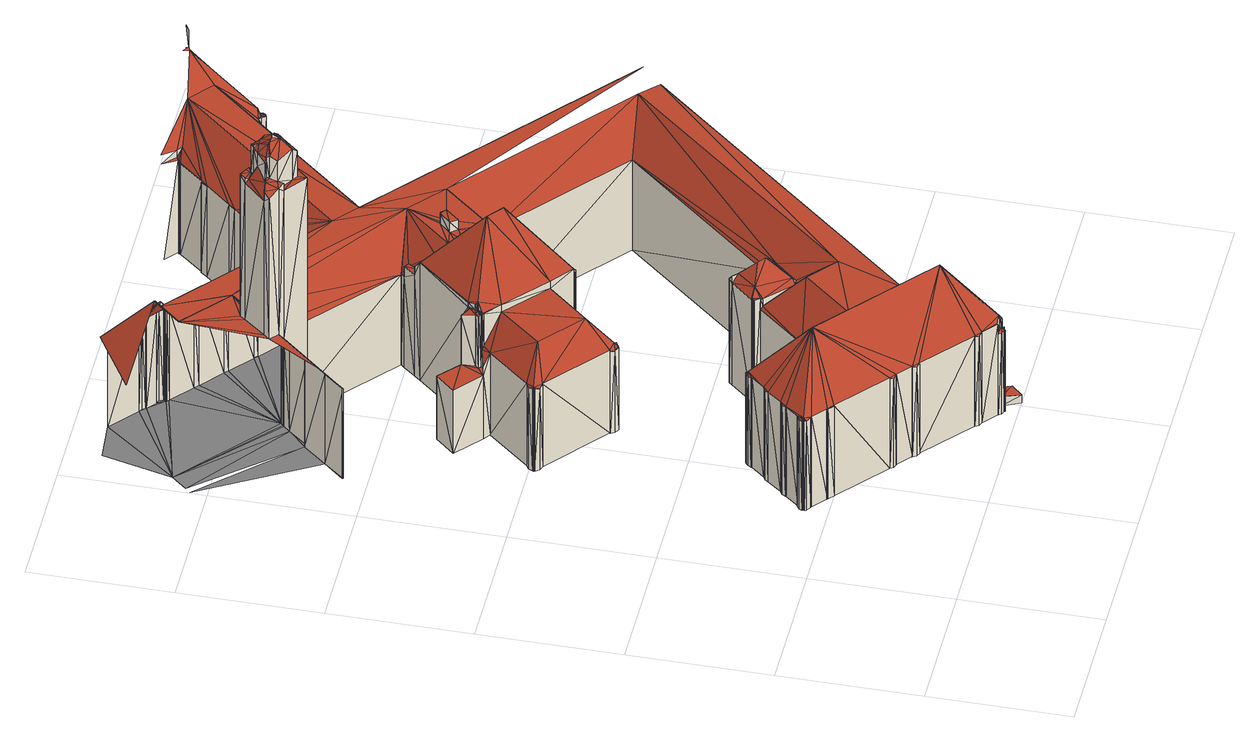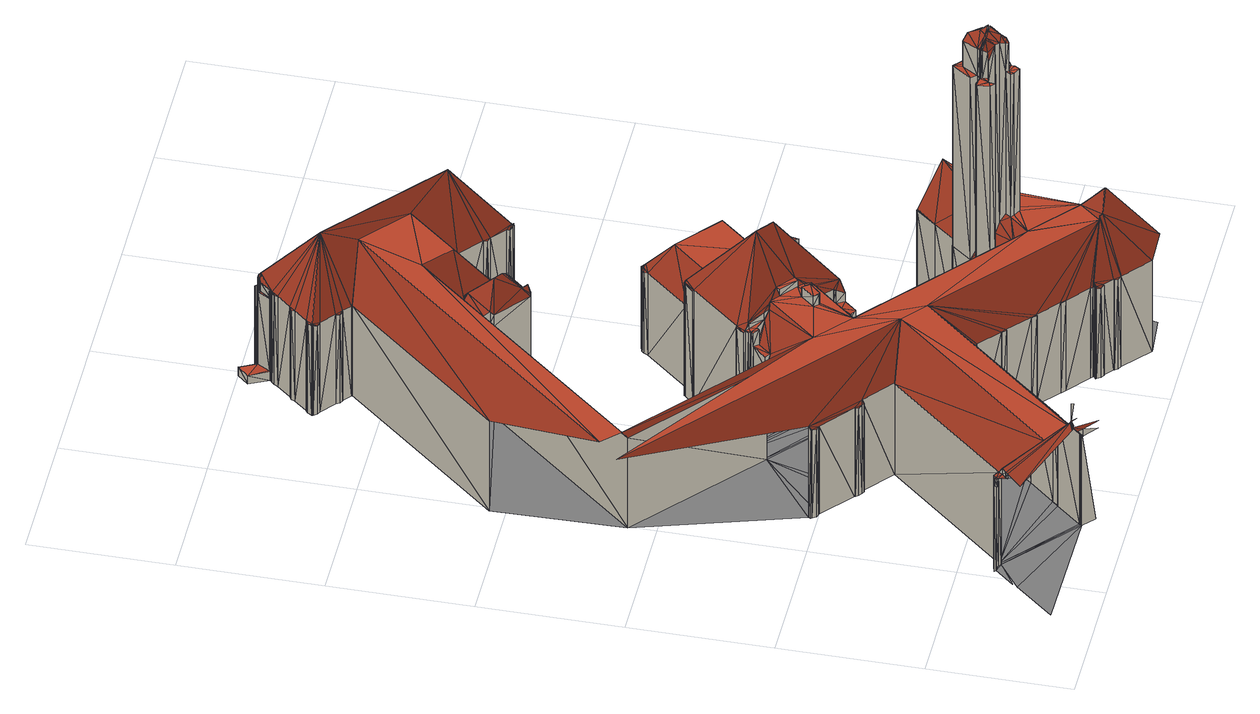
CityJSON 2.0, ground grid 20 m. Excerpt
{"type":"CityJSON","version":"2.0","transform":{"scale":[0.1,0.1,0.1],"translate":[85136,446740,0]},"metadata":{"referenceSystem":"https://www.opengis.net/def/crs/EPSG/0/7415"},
"CityObjects":{
"building1":{"type":"Building","attributes":{"oorspronkelijk_bouwjaar":1945,"status":"Pand in gebruik","geconstateerd":false,"h_maaiveld":0.002,"dak_type":"slanted","pw_datum":"2013-12-01","pw_actueel":"yes","pw_bron":"ahn3","reconstructie_methode":"tudelft3d-geoflow","versie_methode":"v21.03.1","kas_warenhuis":false,"ondergronds_type":"above ground","lod11_replace":false,"reconstruction_skipped":false},"geometry":[{"type":"MultiSurface","lod":"2.2","boundaries":[[[0,1,2]],[[3,1,0]],[[0,2,3]],[[2,1,4]],[[3,5,1]],[[1,5,4]],[[6,7,5]],[[3,2,8]],[[9,10,3]],[[3,10,5]],[[10,6,5]],[[3,8,9]],[[10,9,8]],[[6,11,7]],[[2,4,12]],[[13,5,7]],[[6,10,11]],[[4,5,12]],[[14,8,2]],[[11,13,7]],[[14,2,12]],[[5,15,12]],[[8,14,16]],[[8,17,10]],[[5,13,18]],[[10,17,11]],[[18,15,5]],[[14,12,15]],[[11,19,13]],[[16,14,15]],[[20,19,11]],[[18,13,19]],[[17,20,11]],[[20,18,19]],[[17,18,20]],[[16,15,21]],[[8,22,17]],[[23,15,18]],[[24,16,21]],[[17,22,18]],[[21,15,23]],[[25,26,27]],[[27,26,28]],[[25,21,26]],[[25,27,24]],[[26,21,28]],[[24,21,25]],[[27,28,29]],[[24,27,30]],[[21,31,28]],[[22,23,18]],[[32,27,29]],[[28,31,29]],[[30,27,32]],[[32,29,31]],[[30,32,31]],[[31,21,33]],[[33,21,23]],[[22,34,23]],[[34,35,23]],[[8,16,36]],[[35,37,23]],[[34,22,38]],[[34,38,35]],[[38,37,35]],[[33,23,37]],[[22,39,38]],[[38,40,37]],[[16,24,36]],[[41,40,38]],[[40,33,37]],[[39,41,38]],[[36,22,8]],[[41,33,40]],[[39,33,41]],[[31,33,42]],[[30,31,43]],[[24,30,36]],[[39,44,33]],[[36,39,22]],[[44,42,33]],[[45,30,43]],[[36,44,39]],[[30,45,36]],[[44,46,42]],[[46,47,42]],[[48,42,47]],[[44,49,46]],[[46,48,47]],[[49,48,46]],[[36,49,44]],[[31,42,50]],[[45,43,51]],[[51,43,52]],[[51,52,45]],[[52,43,53]],[[49,54,48]],[[43,55,53]],[[45,52,56]],[[52,53,57]],[[58,52,57]],[[53,55,57]],[[52,58,56]],[[45,56,36]],[[58,57,55]],[[56,58,55]],[[43,31,59]],[[54,60,48]],[[61,42,48]],[[36,62,49]],[[56,55,63]],[[56,64,36]],[[49,62,54]],[[60,65,48]],[[64,56,63]],[[66,67,60]],[[54,66,60]],[[66,68,67]],[[60,67,69]],[[66,54,68]],[[68,69,67]],[[70,63,71]],[[64,63,70]],[[70,71,72]],[[70,72,64]],[[71,63,73]],[[54,62,68]],[[72,71,73]],[[68,74,69]],[[63,75,73]],[[72,76,64]],[[77,74,68]],[[72,73,78]],[[60,69,65]],[[62,77,68]],[[69,74,79]],[[80,72,78]],[[73,75,78]],[[72,80,76]],[[77,81,74]],[[82,83,77]],[[82,77,62]],[[77,83,81]],[[65,61,48]],[[83,82,62]],[[74,81,79]],[[83,84,81]],[[80,78,75]],[[76,80,75]],[[83,62,85]],[[69,79,86]],[[84,87,81]],[[81,87,79]],[[83,85,84]],[[31,50,59]],[[84,85,87]],[[85,79,87]],[[36,88,62]],[[85,89,79]],[[43,59,55]],[[85,62,90]],[[69,86,65]],[[89,85,90]],[[50,42,61]],[[89,90,79]],[[90,86,79]],[[90,62,91]],[[92,93,94]],[[93,95,94]],[[92,94,96]],[[97,98,99]],[[100,98,97]],[[101,99,98]],[[95,96,94]],[[92,102,93]],[[100,101,98]],[[101,96,99]],[[98,99,96]],[[102,101,100]],[[102,92,96]],[[102,96,101]],[[97,99,103]],[[104,99,98]],[[100,97,103]],[[90,65,86]],[[96,104,98]],[[102,100,103]],[[103,99,104]],[[91,65,90]],[[93,105,95]],[[96,95,106]],[[93,102,105]],[[106,104,96]],[[55,59,63]],[[105,106,95]],[[107,102,103]],[[103,104,108]],[[62,88,91]],[[109,110,111]],[[111,110,112]],[[106,113,104]],[[36,114,88]],[[115,103,108]],[[113,108,104]],[[107,103,115]],[[116,105,102]],[[117,109,118]],[[91,88,65]],[[115,108,113]],[[105,119,106]],[[107,115,113]],[[106,119,113]],[[116,119,105]],[[76,75,120]],[[88,61,65]],[[36,121,114]],[[122,112,110]],[[109,111,123]],[[111,112,122]],[[124,102,107]],[[125,121,36]],[[88,126,61]],[[102,124,116]],[[64,127,36]],[[126,128,61]],[[50,61,128]],[[88,114,126]],[[126,129,128]],[[129,50,128]],[[114,130,126]],[[130,129,126]],[[114,50,130]],[[131,117,132]],[[133,117,118]],[[130,50,129]],[[76,127,64]],[[118,109,123]],[[123,111,122]],[[132,117,133]],[[107,113,134]],[[120,75,135]],[[114,59,50]],[[119,136,113]],[[125,36,127]],[[116,136,119]],[[122,137,138]],[[118,123,122]],[[121,59,114]],[[139,121,125]],[[140,75,63]],[[120,127,76]],[[141,131,132]],[[141,142,131]],[[124,143,116]],[[144,135,145]],[[146,147,148]],[[120,135,144]],[[144,145,149]],[[150,145,135]],[[149,120,144]],[[139,59,121]],[[124,107,151]],[[149,145,150]],[[152,141,132]],[[153,141,152]],[[153,142,141]],[[131,142,154]],[[155,150,135]],[[149,156,120]],[[149,150,155]],[[118,122,138]],[[157,107,134]],[[158,149,155]],[[149,158,156]],[[152,132,159]],[[156,158,155]],[[113,136,134]],[[160,152,159]],[[159,132,133]],[[153,152,161]],[[142,153,161]],[[162,163,164]],[[152,160,165]],[[107,157,151]],[[133,118,166]],[[162,167,163]],[[160,159,168]],[[161,152,165]],[[143,136,116]],[[156,155,169]],[[165,160,168]],[[59,140,63]],[[131,154,170]],[[171,172,165]],[[165,172,161]],[[75,140,135]],[[166,118,138]],[[142,173,154]],[[148,147,138]],[[169,155,174]],[[169,175,156]],[[176,172,171]],[[177,161,178]],[[159,133,179]],[[159,180,168]],[[161,172,178]],[[156,127,120]],[[181,139,125]],[[164,163,182]],[[183,177,178]],[[171,165,184]],[[180,165,168]],[[176,183,172]],[[142,161,185]],[[175,186,156]],[[183,178,172]],[[167,187,163]],[[188,174,189]],[[190,188,189]],[[189,174,191]],[[190,169,188]],[[169,174,188]],[[190,189,192]],[[169,190,175]],[[177,193,161]],[[175,190,192]],[[189,191,194]],[[174,195,191]],[[194,191,195]],[[196,125,127]],[[183,197,177]],[[171,198,176]],[[166,199,133]],[[176,200,183]],[[159,179,180]],[[192,189,201]],[[202,134,203]],[[175,192,201]],[[194,195,204]],[[157,134,202]],[[189,194,205]],[[184,165,180]],[[179,133,199]],[[202,203,206]],[[134,207,203]],[[206,157,202]],[[208,155,135]],[[209,194,204]],[[206,203,207]],[[210,204,195]],[[194,209,211]],[[139,212,59]],[[174,213,195]],[[205,194,211]],[[201,189,205]],[[163,214,182]],[[215,162,164]],[[216,142,185]],[[217,210,195]],[[186,175,201]],[[209,204,210]],[[216,173,142]],[[211,209,210]],[[184,198,171]],[[197,193,177]],[[186,127,156]],[[176,218,200]],[[219,217,195]],[[220,211,210]],[[221,210,222]],[[220,210,221]],[[187,214,163]],[[215,167,162]],[[206,207,223]],[[206,224,157]],[[225,222,210]],[[221,222,225]],[[170,154,173]],[[221,226,220]],[[226,221,225]],[[155,227,174]],[[211,220,228]],[[185,161,193]],[[229,207,134]],[[183,200,197]],[[205,211,228]],[[225,210,217]],[[220,226,228]],[[219,195,213]],[[230,201,205]],[[166,138,231]],[[232,164,143]],[[136,164,182]],[[186,201,230]],[[226,225,233]],[[230,205,234]],[[235,206,223]],[[233,225,217]],[[226,236,228]],[[235,237,206]],[[207,238,223]],[[205,228,239]],[[176,198,218]],[[234,205,239]],[[236,226,233]],[[231,138,240]],[[228,217,219]],[[241,240,138]],[[166,231,199]],[[239,228,219]],[[206,237,224]],[[228,236,217]],[[242,186,230]],[[236,233,217]],[[234,242,230]],[[174,243,213]],[[207,229,238]],[[231,240,241]],[[235,223,238]],[[199,231,241]],[[143,164,136]],[[234,239,242]],[[213,239,219]],[[237,235,238]],[[184,180,244]],[[124,245,143]],[[180,179,246]],[[242,239,213]],[[232,247,164]],[[237,238,229]],[[157,224,151]],[[237,248,224]],[[244,180,246]],[[242,213,249]],[[250,186,242]],[[249,213,251]],[[252,253,254]],[[248,237,255]],[[255,237,229]],[[249,251,256]],[[248,255,224]],[[151,245,124]],[[229,134,257]],[[146,258,259]],[[193,260,185]],[[256,251,261]],[[232,143,262]],[[263,200,218]],[[250,242,249]],[[243,251,213]],[[200,263,197]],[[255,229,264]],[[261,251,243]],[[250,249,256]],[[264,229,265]],[[256,261,243]],[[197,266,193]],[[193,267,260]],[[218,198,268]],[[268,269,218]],[[229,270,265]],[[271,255,264]],[[250,256,243]],[[264,265,271]],[[263,218,269]],[[272,216,185]],[[255,273,224]],[[267,185,260]],[[274,164,247]],[[167,215,187]],[[250,243,275]],[[276,250,275]],[[275,243,277]],[[275,277,278]],[[262,247,232]],[[279,275,278]],[[278,277,280]],[[147,146,281]],[[227,243,174]],[[271,265,270]],[[196,282,125]],[[283,268,198]],[[197,263,266]],[[284,275,279]],[[279,278,284]],[[284,278,285]],[[266,267,193]],[[273,151,224]],[[229,257,270]],[[255,271,273]],[[278,280,286]],[[286,285,278]],[[287,136,182]],[[164,274,215]],[[272,288,216]],[[216,289,173]],[[138,147,241]],[[290,227,155]],[[184,244,291]],[[286,280,292]],[[185,293,272]],[[250,294,186]],[[143,295,262]],[[271,270,257]],[[198,296,283]],[[289,170,173]],[[297,266,263]],[[179,199,298]],[[147,199,241]],[[269,268,296]],[[296,268,283]],[[198,184,291]],[[293,185,267]],[[146,299,281]],[[300,274,301]],[[244,246,302]],[[246,179,303]],[[273,271,257]],[[254,170,304]],[[301,274,247]],[[288,289,216]],[[300,305,274]],[[306,300,301]],[[307,250,276]],[[308,263,269]],[[276,275,309]],[[262,301,247]],[[310,306,262]],[[262,306,301]],[[297,263,311]],[[312,277,243]],[[306,305,300]],[[310,262,313]],[[280,277,312]],[[293,288,272]],[[314,275,284]],[[315,306,310]],[[266,293,267]],[[297,316,266]],[[317,127,186]],[[290,155,208]],[[318,299,146]],[[315,310,313]],[[305,319,274]],[[284,285,320]],[[215,214,187]],[[295,313,262]],[[321,254,304]],[[315,313,295]],[[322,315,323]],[[323,315,295]],[[322,324,315]],[[325,269,296]],[[287,182,214]],[[322,323,324]],[[266,316,293]],[[319,215,274]],[[297,311,316]],[[292,280,326]],[[311,263,308]],[[315,327,306]],[[181,328,139]],[[245,295,143]],[[198,291,296]],[[329,285,286]],[[306,327,305]],[[325,308,269]],[[294,317,186]],[[305,330,319]],[[315,324,327]],[[125,282,181]],[[286,292,326]],[[288,331,289]],[[316,332,293]],[[307,276,309]],[[309,275,314]],[[311,332,316]],[[250,307,294]],[[333,288,293]],[[314,284,320]],[[291,244,302]],[[334,212,139]],[[312,243,227]],[[330,215,319]],[[332,335,336]],[[311,308,332]],[[328,334,139]],[[327,324,337]],[[332,308,335]],[[305,327,338]],[[246,303,302]],[[333,331,288]],[[303,179,298]],[[298,199,147]],[[323,295,245]],[[337,324,339]],[[280,312,326]],[[324,323,340]],[[329,320,285]],[[341,339,324]],[[332,342,293]],[[332,336,343]],[[344,330,305]],[[325,296,345]],[[321,304,346]],[[347,327,337]],[[348,349,325]],[[335,343,336]],[[350,347,337]],[[347,351,327]],[[342,333,293]],[[344,305,338]],[[350,351,347]],[[350,337,339]],[[341,350,339]],[[308,352,335]],[[351,338,327]],[[208,135,353]],[[350,341,351]],[[325,352,308]],[[296,291,345]],[[330,344,215]],[[215,287,214]],[[341,324,340]],[[329,286,326]],[[348,325,345]],[[325,349,352]],[[307,309,354]],[[321,346,254]],[[354,309,314]],[[342,332,343]],[[333,343,331]],[[355,307,354]],[[348,356,349]],[[354,314,355]],[[357,314,320]],[[355,294,307]],[[355,314,357]],[[294,357,227]],[[304,170,358]],[[355,357,294]],[[227,357,312]],[[352,359,335]],[[212,140,59]],[[342,343,333]],[[294,227,317]],[[136,360,134]],[[317,361,127]],[[340,323,245]],[[344,287,215]],[[348,345,356]],[[317,227,290]],[[357,320,329]],[[356,362,349]],[[357,329,312]],[[358,170,289]],[[351,341,363]],[[351,363,338]],[[364,352,349]],[[317,290,365]],[[127,366,196]],[[365,290,367]],[[345,291,368]],[[364,349,362]],[[291,302,369]],[[370,302,371]],[[302,303,371]],[[345,368,372]],[[368,373,372]],[[368,291,369]],[[362,345,372]],[[362,372,374]],[[356,345,362]],[[329,326,312]],[[370,372,373]],[[368,369,373]],[[369,302,370]],[[375,370,371]],[[376,344,338]],[[374,372,370]],[[375,371,298]],[[367,290,377]],[[365,378,317]],[[252,254,346]],[[369,370,373]],[[365,367,378]],[[303,298,371]],[[134,360,257]],[[362,374,364]],[[344,379,287]],[[363,376,338]],[[364,374,380]],[[346,304,381]],[[378,367,377]],[[379,382,287]],[[352,383,359]],[[259,384,146]],[[379,344,376]],[[289,331,358]],[[383,374,370]],[[385,352,364]],[[290,208,377]],[[317,378,361]],[[135,140,353]],[[383,380,374]],[[386,379,376]],[[363,386,376]],[[364,380,385]],[[370,375,387]],[[335,388,343]],[[389,375,298]],[[335,359,388]],[[298,147,389]],[[318,146,390]],[[385,383,352]],[[359,383,391]],[[378,377,208]],[[392,151,273]],[[385,380,383]],[[378,393,361]],[[393,378,208]],[[358,331,343]],[[394,359,391]],[[273,257,392]],[[381,304,358]],[[361,395,127]],[[361,393,208]],[[383,370,396]],[[387,375,389]],[[389,147,281]],[[383,397,391]],[[396,370,387]],[[397,398,391]],[[399,245,151]],[[394,391,398]],[[383,396,397]],[[397,394,398]],[[400,401,402]],[[403,404,401]],[[405,401,400]],[[406,136,287]],[[405,403,401]],[[403,407,404]],[[401,404,408]],[[403,405,409]],[[388,359,394]],[[404,407,408]],[[409,407,403]],[[410,394,397]],[[400,402,411]],[[387,389,412]],[[299,389,281]],[[381,413,346]],[[414,402,401]],[[400,411,405]],[[415,146,384]],[[414,401,408]],[[405,411,409]],[[396,387,412]],[[412,389,299]],[[416,410,397]],[[417,252,346]],[[396,416,397]],[[411,402,414]],[[418,196,366]],[[410,416,394]],[[361,208,395]],[[419,411,334]],[[334,414,212]],[[419,334,328]],[[343,388,420]],[[411,414,334]],[[412,299,318]],[[421,411,419]],[[396,412,422]],[[421,419,328]],[[416,422,394]],[[407,409,423]],[[424,412,318]],[[424,422,412]],[[343,420,425]],[[416,396,422]],[[340,245,399]],[[411,423,409]],[[358,343,425]],[[395,426,127]],[[394,422,388]],[[411,421,423]],[[415,427,146]],[[127,428,366]],[[382,406,287]],[[328,181,429]],[[430,388,422]],[[395,208,431]],[[432,341,340]],[[381,358,433]],[[341,432,363]],[[427,390,146]],[[208,353,431]],[[430,420,388]],[[407,434,408]],[[408,435,414]],[[421,328,436]],[[430,425,420]],[[127,437,428]],[[399,151,392]],[[433,425,430]],[[413,438,346]],[[181,282,429]],[[425,433,358]],[[426,439,127]],[[407,423,434]],[[406,360,136]],[[395,431,440]],[[421,441,423]],[[392,257,360]],[[442,340,399]],[[440,443,395]],[[440,431,443]],[[438,417,346]],[[386,444,379]],[[379,445,382]],[[386,363,444]],[[127,446,437]],[[443,431,447]],[[413,381,448]],[[449,447,431]],[[395,443,426]],[[418,366,140]],[[366,353,140]],[[436,328,429]],[[431,353,450]],[[434,435,408]],[[443,447,449]],[[436,441,421]],[[366,428,353]],[[443,451,426]],[[451,443,449]],[[439,452,127]],[[417,438,259]],[[426,451,449]],[[127,452,446]],[[453,449,431]],[[340,442,432]],[[212,414,454]],[[428,450,353]],[[453,431,450]],[[434,423,455]],[[455,423,456]],[[423,457,456]],[[423,441,457]],[[282,458,429]],[[428,459,450]],[[459,460,450]],[[413,461,438]],[[450,460,462]],[[428,463,459]],[[459,463,460]],[[426,449,439]],[[436,429,464]],[[212,454,140]],[[463,462,460]],[[450,462,453]],[[428,437,463]],[[438,384,259]],[[441,436,464]],[[463,453,462]],[[429,458,464]],[[437,465,463]],[[465,453,463]],[[437,453,465]],[[466,406,382]],[[467,434,455]],[[413,468,461]],[[434,469,435]],[[467,470,434]],[[453,471,449]],[[441,464,458]],[[414,435,454]],[[434,470,469]],[[455,472,467]],[[457,455,456]],[[467,472,470]],[[435,469,473]],[[439,449,474]],[[442,399,475]],[[424,318,476]],[[476,422,424]],[[399,392,477]],[[437,471,453]],[[449,471,474]],[[448,468,413]],[[448,381,478]],[[470,473,469]],[[478,381,479]],[[472,473,470]],[[432,444,363]],[[476,430,422]],[[392,360,480]],[[472,455,481]],[[472,481,473]],[[481,482,473]],[[480,360,483]],[[484,458,282]],[[406,483,360]],[[477,392,480]],[[438,485,384]],[[399,477,486]],[[446,471,437]],[[485,487,384]],[[439,474,488]],[[488,474,489]],[[487,415,384]],[[438,461,485]],[[475,399,486]],[[480,483,406]],[[444,445,379]],[[477,480,406]],[[485,490,487]],[[489,474,491]],[[488,492,439]],[[488,489,492]],[[415,487,490]],[[461,493,485]],[[493,490,485]],[[461,415,493]],[[493,415,490]],[[494,479,381]],[[477,406,495]],[[446,496,471]],[[492,489,491]],[[441,458,484]],[[474,471,497]],[[498,318,390]],[[495,406,499]],[[474,497,491]],[[492,452,439]],[[473,454,435]],[[457,441,500]],[[486,477,495]],[[501,499,406]],[[502,496,446]],[[496,502,471]],[[461,503,415]],[[495,499,486]],[[457,504,455]],[[505,442,475]],[[446,452,502]],[[506,497,471]],[[492,491,507]],[[502,506,471]],[[486,499,501]],[[455,504,481]],[[497,507,491]],[[508,452,492]],[[475,486,509]],[[510,486,501]],[[473,482,454]],[[508,492,507]],[[432,442,505]],[[509,486,510]],[[511,510,501]],[[512,475,509]],[[497,506,513]],[[452,514,502]],[[452,508,497]],[[481,515,482]],[[502,516,506]],[[503,517,415]],[[452,497,518]],[[509,510,512]],[[508,507,497]],[[452,518,514]],[[497,513,519]],[[514,520,502]],[[513,506,516]],[[512,510,511]],[[518,497,519]],[[520,516,502]],[[517,427,415]],[[468,503,461]],[[381,433,521]],[[514,513,520]],[[514,522,513]],[[512,511,523]],[[513,524,519]],[[518,522,514]],[[518,519,522]],[[520,513,516]],[[522,524,513]],[[523,511,525]],[[522,519,524]],[[466,501,406]],[[526,494,381]],[[503,527,517]],[[527,528,517]],[[498,529,318]],[[530,517,528]],[[503,531,527]],[[527,531,528]],[[466,511,501]],[[512,532,475]],[[533,427,517]],[[468,534,503]],[[468,478,427]],[[448,478,468]],[[427,478,535]],[[466,525,511]],[[523,532,512]],[[530,533,517]],[[503,534,531]],[[531,530,528]],[[427,535,390]],[[468,427,536]],[[523,525,537]],[[478,390,535]],[[500,441,484]],[[538,427,533]],[[536,534,468]],[[479,539,478]],[[536,427,538]],[[539,390,478]],[[479,390,539]],[[534,536,533]],[[530,540,533]],[[534,541,531]],[[536,538,533]],[[531,540,530]],[[534,533,542]],[[531,541,543]],[[540,544,533]],[[542,541,534]],[[543,540,531]],[[542,533,544]],[[541,540,543]],[[541,542,540]],[[542,544,540]],[[500,504,457]],[[433,430,545]],[[504,515,481]],[[482,515,454]],[[532,505,475]],[[466,537,525]],[[546,532,523]],[[546,523,537]],[[547,526,381]],[[548,318,529]],[[549,466,382]],[[479,498,390]],[[532,546,466]],[[546,537,466]],[[549,382,445]],[[476,318,550]],[[432,505,551]],[[552,500,484]],[[500,552,504]],[[444,432,551]],[[504,552,515]],[[552,553,515]],[[553,454,515]],[[318,548,554]],[[494,498,479]],[[444,555,445]],[[556,555,444]],[[445,555,557]],[[558,196,418]],[[559,556,444]],[[560,559,444]],[[494,561,498]],[[318,554,562]],[[563,560,444]],[[556,564,555]],[[526,561,494]],[[561,565,498]],[[559,564,556]],[[498,565,529]],[[566,561,526]],[[563,444,567]],[[560,568,569]],[[569,559,560]],[[559,570,564]],[[566,565,561]],[[547,381,521]],[[569,568,570]],[[569,570,559]],[[567,444,551]],[[526,529,566]],[[566,529,565]],[[564,571,555]],[[568,560,572]],[[568,572,570]],[[570,571,564]],[[555,573,557]],[[563,572,560]],[[550,318,574]],[[505,575,551]],[[572,571,570]],[[567,576,563]],[[577,318,562]],[[576,572,563]],[[576,567,578]],[[567,551,578]],[[555,571,579]],[[526,548,529]],[[532,466,580]],[[545,430,476]],[[532,580,505]],[[578,551,581]],[[557,573,582]],[[579,573,555]],[[583,581,551]],[[572,584,571]],[[418,140,585]],[[578,586,576]],[[583,551,575]],[[574,318,577]],[[547,548,526]],[[579,571,587]],[[578,581,586]],[[573,588,582]],[[579,584,573]],[[584,587,571]],[[583,589,581]],[[590,445,557]],[[591,588,573]],[[584,591,573]],[[587,584,579]],[[476,550,588]],[[591,476,588]],[[592,583,575]],[[547,593,548]],[[593,594,548]],[[592,589,583]],[[545,521,433]],[[554,548,594]],[[595,593,547]],[[593,554,594]],[[575,505,596]],[[586,581,597]],[[581,589,597]],[[595,547,598]],[[595,554,593]],[[598,554,595]],[[576,586,599]],[[589,592,575]],[[589,575,600]],[[582,601,557]],[[602,586,597]],[[576,545,572]],[[603,602,597]],[[454,585,140]],[[575,604,600]],[[580,466,549]],[[598,562,554]],[[597,589,605]],[[602,606,586]],[[196,607,282]],[[589,600,605]],[[580,596,505]],[[572,545,584]],[[598,547,521]],[[604,605,600]],[[603,608,602]],[[603,597,608]],[[605,604,609]],[[445,590,549]],[[606,599,586]],[[610,562,598]],[[545,476,591]],[[545,591,584]],[[611,597,605]],[[609,612,605]],[[604,575,596]],[[602,608,606]],[[576,599,545]],[[582,588,613]],[[614,612,609]],[[610,598,521]],[[608,597,611]],[[606,615,599]],[[616,615,606]],[[610,617,562]],[[617,618,562]],[[596,609,604]],[[590,557,601]],[[614,619,612]],[[619,620,612]],[[606,608,616]],[[562,618,577]],[[621,617,610]],[[617,622,618]],[[616,611,615]],[[618,622,577]],[[617,621,623]],[[623,622,617]],[[608,611,616]],[[621,577,623]],[[623,577,622]],[[596,614,609]],[[621,610,521]],[[614,624,619]],[[619,625,620]],[[574,626,550]],[[599,615,545]],[[580,549,627]],[[627,549,628]],[[621,574,577]],[[615,611,545]],[[614,596,624]],[[629,625,619]],[[624,629,619]],[[625,630,620]],[[620,631,612]],[[632,588,550]],[[620,630,633]],[[549,634,628]],[[635,621,521]],[[627,636,580]],[[627,628,637]],[[582,613,601]],[[580,638,596]],[[639,552,484]],[[639,553,552]],[[612,640,605]],[[641,484,282]],[[553,642,454]],[[635,574,621]],[[643,624,596]],[[636,638,580]],[[634,549,590]],[[628,634,637]],[[596,638,643]],[[625,644,630]],[[636,627,637]],[[629,624,638]],[[638,624,643]],[[611,605,640]],[[629,645,625]],[[644,633,630]],[[625,645,644]],[[629,638,645]],[[620,633,631]],[[635,521,646]],[[638,636,634]],[[521,647,646]],[[636,637,634]],[[644,648,633]],[[638,634,649]],[[521,650,647]],[[590,651,634]],[[638,649,645]],[[644,645,652]],[[645,651,590]],[[635,653,574]],[[649,634,651]],[[613,588,654]],[[645,590,648]],[[649,651,645]],[[653,635,646]],[[652,648,644]],[[653,646,574]],[[646,626,574]],[[652,645,648]],[[648,590,601]],[[647,626,646]],[[647,655,626]],[[656,521,545]],[[657,655,647]],[[655,658,626]],[[647,650,657]],[[657,658,655]],[[650,658,657]],[[633,648,631]],[[550,626,632]],[[545,611,640]],[[640,612,631]],[[659,648,601]],[[650,521,660]],[[631,648,661]],[[650,662,658]],[[659,601,613]],[[661,648,659]],[[640,656,545]],[[558,418,585]],[[661,659,631]],[[659,663,631]],[[588,664,654]],[[626,658,632]],[[659,613,663]],[[663,613,654]],[[663,640,631]],[[660,521,665]],[[660,662,650]],[[632,664,588]],[[662,632,658]],[[558,607,196]],[[666,667,662]],[[660,666,662]],[[665,521,668]],[[666,669,667]],[[667,669,662]],[[666,660,665]],[[670,669,666]],[[666,665,670]],[[656,671,672]],[[665,669,670]],[[642,585,454]],[[669,632,662]],[[671,656,673]],[[665,674,669]],[[663,654,639]],[[671,632,672]],[[639,642,553]],[[674,632,669]],[[668,674,665]],[[664,675,654]],[[671,673,632]],[[676,521,656]],[[673,656,677]],[[673,664,632]],[[484,641,639]],[[668,678,674]],[[640,663,641]],[[675,679,654]],[[678,680,674]],[[678,668,681]],[[607,641,282]],[[682,680,678]],[[678,681,682]],[[673,683,664]],[[681,680,682]],[[683,684,664]],[[684,685,664]],[[686,683,673]],[[683,686,684]],[[686,685,684]],[[686,687,685]],[[685,675,664]],[[688,686,673]],[[656,640,689]],[[654,679,690]],[[687,686,691]],[[687,691,685]],[[691,692,685]],[[685,692,675]],[[691,686,688]],[[690,642,654]],[[639,654,642]],[[668,521,676]],[[691,693,692]],[[692,693,675]],[[691,688,694]],[[694,693,691]],[[688,675,694]],[[694,675,693]],[[681,695,680]],[[672,696,656]],[[688,673,677]],[[688,697,675]],[[698,695,681]],[[641,663,639]],[[697,679,675]],[[688,677,697]],[[672,632,699]],[[700,632,674]],[[656,689,677]],[[698,701,695]],[[697,702,679]],[[702,703,679]],[[703,704,679]],[[705,702,697]],[[702,705,703]],[[701,706,695]],[[701,698,707]],[[705,704,703]],[[679,704,708]],[[705,697,709]],[[679,708,690]],[[697,677,709]],[[668,676,681]],[[707,706,701]],[[705,708,704]],[[710,695,706]],[[707,698,711]],[[709,708,705]],[[677,690,712]],[[709,677,712]],[[708,713,690]],[[709,713,708]],[[712,690,713]],[[712,713,709]],[[707,710,706]],[[711,710,707]],[[680,700,674]],[[711,714,710]],[[681,676,698]],[[680,695,700]],[[715,714,711]],[[711,716,715]],[[696,676,656]],[[698,676,711]],[[711,717,716]],[[700,695,710]],[[718,719,720]],[[715,721,714]],[[715,716,722]],[[722,721,715]],[[723,724,722]],[[722,724,721]],[[723,720,724]],[[721,724,720]],[[723,722,718]],[[716,725,722]],[[718,720,723]],[[726,727,718]],[[722,725,718]],[[728,727,726]],[[718,725,726]],[[717,725,716]],[[699,632,700]],[[729,726,725]],[[729,725,717]],[[710,714,700]],[[728,726,717]],[[717,726,729]],[[676,717,711]],[[699,696,672]],[[728,676,730]],[[714,721,700]],[[721,720,731]],[[676,728,717]],[[721,731,700]],[[720,732,731]],[[699,700,731]],[[733,699,731]],[[733,731,734]],[[734,731,735]],[[696,699,733]],[[736,733,734]],[[734,737,736]],[[737,734,738]],[[738,734,735]],[[739,733,736]],[[736,737,738]],[[731,740,735]],[[738,735,741]],[[696,733,739]],[[740,741,735]],[[738,742,736]],[[696,743,676]],[[744,739,736]],[[744,736,742]],[[738,741,742]],[[742,741,740]],[[745,744,742]],[[742,740,746]],[[739,744,747]],[[748,742,746]],[[746,740,749]],[[750,742,748]],[[751,744,745]],[[745,742,750]],[[748,746,752]],[[753,744,751]],[[747,744,753]],[[745,750,754]],[[750,748,752]],[[750,752,754]],[[696,739,743]],[[755,753,751]],[[747,753,755]],[[756,751,745]],[[755,751,757]],[[755,757,747]],[[758,740,731]],[[739,747,743]],[[757,751,756]],[[743,747,757]],[[759,743,760]],[[761,732,720]],[[762,760,743]],[[743,757,763]],[[764,760,765]],[[766,760,762]],[[743,767,762]],[[743,763,767]]],"semantics":{"surfaces":[{"type":"WallSurface"},{"type":"RoofSurface"},{"type":"GroundSurface"}],"values":[0,0,1,0,0,2,0,1,0,0,0,1,0,0,0,2,1,2,1,0,0,2,1,1,2,1,2,0,0,0,0,2,1,0,0,0,1,2,0,0,2,0,0,0,1,2,0,0,1,2,0,0,2,1,0,0,2,2,0,0,1,2,1,0,0,2,1,0,1,0,2,1,1,0,0,2,0,1,0,1,0,0,1,1,0,0,2,1,0,0,1,2,0,0,1,0,0,2,1,0,0,2,1,1,0,0,2,0,2,1,0,1,1,2,0,0,0,0,2,1,0,0,0,0,1,2,1,0,0,2,1,0,0,2,1,2,0,2,1,0,0,0,0,2,1,2,0,0,0,1,2,0,2,1,2,0,0,1,0,2,1,2,1,2,0,0,1,0,0,0,0,0,0,2,1,0,0,2,1,0,0,0,2,1,0,2,1,0,0,0,2,1,2,2,0,1,0,1,0,0,2,1,0,2,1,1,1,0,0,0,0,2,0,0,0,1,2,1,0,1,1,0,1,1,0,2,1,0,2,1,0,0,1,1,0,1,1,0,1,0,0,0,2,1,0,2,0,0,1,2,1,0,0,1,0,2,0,0,2,1,0,1,0,0,1,0,0,2,1,0,0,0,0,1,0,0,2,0,0,1,0,0,1,1,1,0,0,1,0,0,0,2,1,0,1,2,0,0,2,0,1,0,0,0,1,1,1,1,0,0,0,0,0,1,1,0,0,0,0,0,1,0,0,1,0,0,0,2,0,1,1,1,1,1,1,1,0,0,0,0,1,0,0,0,2,1,2,0,0,2,1,0,2,1,1,2,1,1,2,0,0,0,0,1,0,1,1,2,0,0,0,2,1,0,1,2,0,1,1,0,2,1,1,2,1,1,2,1,2,0,0,0,0,0,0,0,0,2,1,1,2,1,1,0,0,0,0,2,1,0,1,0,1,0,1,2,2,0,0,0,0,0,0,0,0,1,1,0,0,0,1,1,0,0,1,0,1,0,0,0,0,1,2,2,0,0,1,1,1,2,1,0,2,1,0,0,0,0,1,0,2,1,0,0,1,0,1,1,1,0,0,0,0,0,0,0,0,2,2,0,1,0,1,1,0,0,0,1,2,1,0,1,2,1,0,0,2,2,1,0,1,1,1,0,1,1,0,0,0,0,0,1,1,2,0,0,1,0,1,1,0,0,0,1,1,0,0,0,0,1,2,1,0,2,1,1,1,0,0,1,2,2,0,0,0,0,1,1,0,0,0,1,1,2,0,0,1,1,2,1,1,1,1,1,1,1,1,1,0,1,1,0,0,0,0,1,0,1,1,0,0,0,2,0,0,0,1,1,0,1,1,0,0,0,0,1,2,1,1,0,1,0,1,1,1,0,0,1,0,0,1,1,1,0,0,0,0,2,1,1,1,0,0,1,0,1,1,0,1,0,0,0,1,0,0,0,1,0,0,1,0,0,0,2,0,0,2,1,0,0,1,0,1,0,0,1,1,0,1,0,1,0,1,1,0,0,0,0,0,1,0,0,0,0,1,0,0,0,1,1,1,2,1,1,0,0,0,2,0,0,0,0,1,0,0,0,2,1,1,1,1,2,1,2,1,0,0,0,0,1,1,1,0,2,0,0,0,1,0,1,0,1,1,0,1,1,0,1,0,0,0,1,0,1,1,1,0,0,0,0,2,0,0,2,1,1,0,0,0,0,0,0,0,2,1,2,2,1,0,0,1,1,1,0,1,0,0,0,0,0,1,0,0,1,0,0,0,0,0,1,1,0,0,1,1,1,1,1,2,1,2,1,1,0,1,1,1,2,2,0,0,2,0,0,1,1,0,1,1,0,1,1,2,0,1,0,0,1,0,1,0,0,1,1,0,0,2,1,0,0,0,2,0,0,1,0,1,0,1,0,0,1,2,1,2,0,2,1,1,1,1,1,0,0,1,2,1,0,0,0,2,0,2,1,0,0,0,1,1,0,0,2,0,1,0,0,2,0,2,0,1,1,1,2,0,0,0,1,1,0,2,1,0,0,1,0,1,1,0,1,0,0,0,1,2,1,0,1,0,0,0,0,2,1,0,0,0,0,0,2,1,0,2,1,0,0,0,1,0,0,0,1,2,2,0,2,1,2,1,1,2,1,0,0,0,1,1,1,2,0,0,0,1,2,1,0,0,2,0,1,0,2,1,2,1,0,0,0,0,0,0,0,1,2,1,2,0,0,0,2,1,1,0,0,0,2,1,0,0,0,0,0,2,1,0,0,2,2,1,0,2,1,2,1,0,0,0,2,1,2,1,0,2,0,0,0,1,2,1,1,0,0,0,0,2,1,0,0,0,1,2,1,0,0,0,0,0,1,1,0,0,1,2,1,0,1,2,2,0,0,0,2,0,1,0,0,1,0,1,0,2,0,0,0,0,1,1,1,0,2,1,0,1,0,0,2,1,1,0,1,0,0,1,0,0,1,0,0,1,0,1,1,0,1,2,1,1,0,2,1,0,1,1,0,0,1,1,1,0,0,0,1,0,1,1,2,0,1,1,0,0,0,0,2,0,1,0,0,0,1,0,0,0,1,2,1,0,1,1,1,1,0,0,1,0,1,2,0,1,0,2,1,0,0,1,0,1,1,1,1,1,0,1,0,0,2,0,0,1,1,1,1,1,1,1,2,1,1,0,0,0,0,0,1,2,0,1,1,2,1,0,0,2,1,0,0,0,0,1,1,0,1,2,1,0,0,0,1,1,1,0,0,1,2,1,2,1,1,0,2,1,1,1,1,1,0,0,0,1,2,2,1,0,0,0,0,1,1,0,1,1,1,1,0,1,0,0,0,1,2,1,1,0,0,0,2,0,0,1,0,0,0,0,0,0,0,1,0,2,1,0,0,1,2,1,1,0,1,1,0,0,0,1,0,0,1,2,2,0,0,1,1,0,2,2,1,0,0,1,0,2,1,0,1,1,0,2,2,1,0,0,0,0,2,0,2,0,1,1,0,1,0,1,2,0,1,1,0,1,0,0,0,2,1,0,0,0,2,1,1,2,1,0,0,2,1,2,0,1,0,2,1,0,0,0,0,1,1,0,0,1,0,1,0,2,1,0,0,0,2,1,0,0,1,0,2,1,2,1,1,0,0,2,1,0,0,1,2,0,0,0,0,0,2,0,1,2,0,1,1,1,1,2,0,0,1,0,0,0,0,2,1,1,0,1,1,0,1,1,0,0,1,2,0,0,1,1,1,2,2,1,2,2,0,0,0,0,1,1,0,0,0,1,1,2,0,1,2,1,1,0,1,0,0,1,0,0,0,0,1,1,1,0,1,0,0,0,0,1,0,0,1,0,1,2,1,0,1,1,2,0,1,0,0,1,1]}}]}
},
"vertices":[
[135,232,153],[135,232,0],[136,230,152],[135,232,154],[136,230,0],[136,234,0],[135,235,152],[135,235,0],[137,233,156],[136,234,156],[136,234,155],[137,239,151],[143,225,0],[137,239,0],[143,225,153],[144,225,0],[144,225,154],[142,242,153],[142,242,0],[142,243,0],[142,243,153],[164,208,0],[158,261,153],[158,261,0],[164,208,154],[163,208,153],[163,208,0],[164,207,153],[164,207,0],[172,200,0],[172,201,154],[172,201,0],[172,200,153],[166,270,0],[158,262,153],[158,262,0],[221,240,240],[161,267,0],[161,267,151],[166,270,153],[165,270,0],[165,270,153],[182,290,0],[242,141,0],[182,290,153],[242,141,154],[185,295,151],[185,295,0],[190,298,0],[190,298,153],[252,294,0],[242,141,153],[245,136,151],[245,136,0],[206,317,153],[251,134,0],[251,134,154],[250,134,0],[250,134,153],[284,267,0],[206,317,0],[244,302,0],[214,324,156],[271,117,0],[271,117,154],[224,319,0],[206,318,153],[206,318,0],[209,323,151],[209,323,0],[270,117,154],[270,117,0],[274,112,151],[274,112,0],[212,326,0],[279,110,0],[279,110,154],[212,326,153],[279,109,0],[215,326,0],[279,109,153],[213,326,0],[212,326,156],[213,326,155],[214,327,154],[215,326,154],[220,323,0],[214,327,0],[244,302,153],[215,326,153],[220,323,151],[224,319,153],[139,594,141],[139,595,140],[139,594,0],[139,595,0],[140,594,0],[139,593,140],[140,593,0],[139,593,0],[140,593,141],[139,593,141],[140,594,142],[143,587,138],[143,587,0],[142,601,138],[142,601,0],[150,585,141],[150,584,0],[72,835,154],[72,835,0],[72,834,153],[72,834,0],[150,585,0],[252,294,153],[150,584,140],[148,605,140],[36,861,215],[96,863,154],[148,605,0],[349,50,154],[284,267,153],[96,863,0],[96,863,153],[182,598,184],[289,205,215],[249,299,151],[380,104,240],[249,299,0],[253,295,0],[253,295,153],[79,934,215],[91,924,215],[98,919,203],[235,513,0],[349,50,0],[199,665,0],[3,1023,0],[124,896,0],[284,267,154],[416,154,0],[79,934,454],[86,942,444],[199,665,140],[348,50,153],[348,50,0],[28,1052,0],[151,922,0],[10,1031,0],[351,45,151],[351,45,0],[242,547,184],[91,924,463],[86,942,460],[86,942,215],[357,43,0],[357,43,154],[235,513,141],[357,43,153],[98,919,455],[98,919,468],[96,943,467],[152,704,108],[152,704,0],[189,672,108],[99,927,469],[124,896,155],[176,731,108],[99,927,455],[377,26,154],[88,1057,215],[99,927,503],[100,938,471],[111,973,215],[377,26,0],[377,27,155],[100,938,509],[96,943,500],[101,943,472],[128,894,457],[120,912,457],[348,275,215],[189,672,0],[101,943,505],[120,912,510],[111,968,456],[386,26,162],[176,731,0],[377,26,153],[377,25,138],[377,25,153],[377,25,0],[377,27,139],[111,956,480],[380,21,137],[380,21,0],[355,149,215],[111,956,503],[124,930,521],[128,894,148],[113,943,519],[386,26,143],[234,512,140],[234,512,0],[385,19,0],[386,23,142],[238,507,138],[238,507,0],[418,55,0],[385,19,138],[386,19,0],[386,19,138],[341,334,0],[390,25,0],[206,705,0],[206,705,107],[111,973,448],[388,21,0],[115,942,520],[388,22,0],[386,19,139],[386,18,138],[386,18,0],[244,503,0],[245,509,146],[387,19,0],[387,19,139],[409,44,0],[388,21,141],[247,507,0],[386,23,159],[127,893,148],[189,672,123],[389,20,0],[388,22,155],[244,503,140],[389,20,141],[245,504,141],[245,504,0],[388,22,142],[127,893,0],[128,894,0],[390,25,156],[394,27,0],[128,907,501],[232,657,184],[128,907,457],[206,677,108],[247,507,146],[391,25,156],[394,27,153],[391,25,0],[81,1160,177],[19,1112,155],[86,1089,247],[247,507,142],[393,24,152],[255,514,0],[52,1151,0],[110,1156,0],[111,956,456],[393,24,0],[206,677,137],[118,956,512],[249,505,139],[249,505,0],[118,963,505],[118,963,457],[122,940,523],[122,940,520],[252,508,0],[252,508,137],[111,973,456],[255,514,140],[202,681,108],[395,27,139],[395,27,153],[395,27,0],[396,25,15],[396,25,139],[396,25,0],[159,931,0],[388,241,215],[122,940,529],[397,24,138],[397,24,15],[407,0,14],[217,696,0],[117,981,457],[117,981,215],[410,46,0],[144,930,505],[407,0,0],[124,968,457],[409,44,154],[209,676,141],[131,938,520],[118,963,508],[151,922,149],[161,933,0],[202,681,195],[206,679,108],[144,930,459],[151,922,459],[89,1057,215],[206,686,195],[206,679,196],[408,43,153],[131,957,509],[408,43,140],[206,677,196],[126,964,506],[409,43,0],[207,677,138],[408,42,139],[207,677,196],[124,968,505],[410,46,154],[164,936,0],[206,686,108],[408,42,16],[86,1088,247],[209,676,197],[209,676,196],[209,677,197],[136,940,518],[422,16,0],[213,685,196],[344,332,159],[422,16,14],[206,705,191],[127,976,215],[126,964,457],[127,976,457],[341,334,154],[131,957,204],[126,964,215],[214,684,197],[215,688,196],[215,684,197],[232,657,196],[215,684,210],[132,972,458],[132,972,215],[217,696,195],[145,935,508],[110,1090,223],[213,685,206],[137,940,518],[137,940,516],[214,684,209],[215,688,206],[139,953,511],[417,154,0],[408,42,152],[409,43,152],[145,937,510],[409,43,16],[155,1000,215],[139,953,190],[309,577,0],[418,55,154],[145,937,504],[221,699,203],[145,944,502],[411,46,153],[417,154,153],[411,46,0],[145,934,508],[147,934,506],[147,934,457],[144,930,165],[145,935,457],[145,934,457],[145,937,457],[147,934,165],[221,699,195],[415,50,0],[415,50,152],[220,699,195],[145,944,457],[114,1087,215],[220,699,0],[151,947,457],[149,1123,0],[151,947,491],[220,699,202],[159,931,457],[157,980,195],[159,931,149],[180,1089,0],[151,947,172],[309,577,140],[418,55,153],[153,956,177],[435,75,154],[161,933,457],[152,948,457],[152,948,171],[292,605,184],[335,342,173],[336,343,0],[335,342,0],[335,344,175],[335,344,0],[336,343,175],[316,583,0],[336,345,174],[336,345,0],[336,345,177],[153,956,457],[342,335,173],[161,933,149],[114,1087,223],[342,335,0],[157,1115,0],[160,951,457],[110,1156,155],[416,154,154],[341,334,171],[157,982,197],[344,332,171],[160,951,166],[348,344,186],[164,936,154],[156,1000,214],[442,83,154],[176,1093,0],[428,144,153],[383,297,159],[157,982,198],[435,75,0],[294,690,290],[156,1000,215],[364,377,174],[364,377,0],[383,297,169],[437,137,153],[149,1123,154],[458,102,154],[435,75,153],[387,302,177],[292,605,196],[440,78,152],[287,777,202],[287,777,0],[457,120,153],[440,78,0],[177,1092,161],[442,83,0],[428,144,0],[442,83,153],[465,111,155],[437,137,0],[418,344,0],[371,371,185],[373,345,207],[384,337,207],[392,298,169],[429,144,152],[429,144,0],[157,1115,154],[434,142,0],[434,142,150],[387,302,160],[437,137,152],[337,593,0],[364,377,186],[176,1093,161],[368,382,0],[368,382,177],[457,120,0],[370,381,177],[370,381,0],[458,102,0],[323,580,196],[313,809,153],[316,583,138],[177,1092,153],[180,1089,154],[315,581,137],[372,383,173],[372,383,0],[315,581,0],[420,330,169],[154,1120,152],[323,580,127],[154,1120,0],[459,102,153],[459,102,0],[157,1116,0],[463,105,0],[463,105,152],[157,1116,154],[211,1063,154],[322,578,127],[457,120,152],[465,111,0],[211,1063,0],[322,578,0],[418,339,177],[323,580,0],[462,118,150],[170,1104,154],[418,344,173],[316,672,290],[462,118,0],[466,110,0],[466,110,153],[325,578,193],[325,578,0],[325,579,0],[325,579,193],[465,113,0],[465,113,153],[418,344,153],[466,113,0],[170,1104,0],[466,111,154],[466,111,0],[466,113,152],[330,904,215],[466,112,153],[326,579,191],[466,112,0],[326,579,0],[217,1057,154],[171,1105,154],[171,1105,0],[217,1057,0],[176,1102,0],[176,1102,152],[337,593,193],[178,1096,0],[178,1096,156],[177,1092,0],[179,1095,156],[338,592,0],[179,1095,0],[180,1089,153],[179,1097,0],[179,1097,154],[180,1096,154],[179,1097,153],[180,1096,0],[375,814,215],[338,592,191],[248,1031,154],[248,1031,0],[397,663,0],[313,809,0],[323,725,226],[418,339,159],[418,344,154],[254,1026,0],[295,786,172],[295,786,187],[295,786,0],[607,378,154],[300,775,193],[301,772,195],[211,1063,153],[285,999,0],[314,750,208],[300,775,171],[217,1058,0],[217,1058,153],[316,745,211],[301,772,174],[302,772,194],[302,772,174],[308,784,171],[313,762,196],[309,803,154],[322,968,0],[347,705,226],[316,745,215],[291,994,0],[320,737,215],[309,803,172],[397,663,193],[328,730,215],[309,803,0],[328,730,226],[317,799,166],[607,378,0],[339,749,215],[317,799,171],[314,808,0],[351,711,215],[407,684,0],[314,808,154],[351,711,226],[248,1032,153],[248,1032,0],[254,1026,153],[400,679,205],[347,739,215],[254,1026,154],[354,765,215],[361,702,215],[410,688,0],[339,749,232],[347,739,232],[365,701,213],[365,701,215],[354,765,232],[689,542,215],[363,758,232],[367,700,212],[285,999,154],[363,758,215],[372,701,207],[428,708,0],[379,696,206],[357,765,215],[357,765,232],[286,1000,153],[286,1000,0],[379,696,195],[380,697,195],[291,994,154],[291,995,0],[291,995,153],[401,681,203],[398,691,195],[325,966,0],[398,663,192],[398,663,0],[401,681,195],[398,691,170],[416,712,170],[424,880,0],[401,694,170],[407,677,0],[322,968,154],[409,675,192],[409,675,0],[407,677,195],[603,562,154],[424,771,215],[664,567,215],[603,562,0],[401,681,205],[401,694,195],[407,684,195],[325,966,153],[325,966,154],[410,688,173],[410,681,195],[327,967,154],[410,681,0],[410,688,195],[322,968,153],[429,710,0],[327,968,0],[364,875,215],[327,968,154],[327,967,0],[428,708,154],[358,1003,155],[428,708,173],[358,1003,0],[429,710,154],[465,845,0],[365,1012,155],[358,1004,154],[358,1004,0],[396,1048,155],[365,1012,0],[365,1012,154],[424,880,156],[424,880,155],[465,845,155],[396,1048,0],[478,838,0],[532,1140,215],[532,788,155],[396,1048,154],[523,800,0],[403,1057,0],[403,1057,155],[403,1057,154],[467,848,151],[467,848,0],[470,846,0],[470,846,151],[470,846,150],[478,838,151],[719,572,215],[532,788,0],[475,843,148],[475,843,0],[478,839,0],[478,839,150],[434,1093,0],[566,1112,215],[523,800,150],[434,1093,155],[571,1051,155],[571,1051,0],[434,1093,154],[524,800,150],[524,800,0],[529,798,0],[529,798,148],[441,1102,0],[441,1102,154],[532,793,0],[532,793,150],[442,1101,0],[442,1101,155],[534,791,150],[534,791,0],[471,1136,0],[471,1136,155],[472,1136,155],[486,1137,170],[474,1140,157],[457,1155,0],[474,1140,0],[473,1138,0],[473,1138,156],[472,1138,156],[472,1138,0],[476,1139,157],[479,1143,158],[461,1159,159],[479,1143,170],[479,1143,157],[462,1160,173],[573,1054,0],[613,1084,0],[573,1054,161],[577,1051,161],[577,1051,0],[578,1052,162],[577,1051,162],[583,1046,159],[582,1057,172],[586,1050,0],[583,1046,0],[586,1050,159],[575,1146,261],[582,1057,162],[588,1053,159],[588,1048,146],[588,1063,171],[588,1048,158],[588,1048,0],[590,1052,158],[587,1063,162],[590,1052,146],[588,1063,162],[588,1053,147],[587,1063,171],[590,1066,162],[590,1066,171],[609,1077,0],[569,1154,264],[577,1148,265],[659,1138,0],[577,1148,261],[609,1087,169],[577,1148,294],[581,1152,298],[581,1152,260],[585,1151,256]
]}
